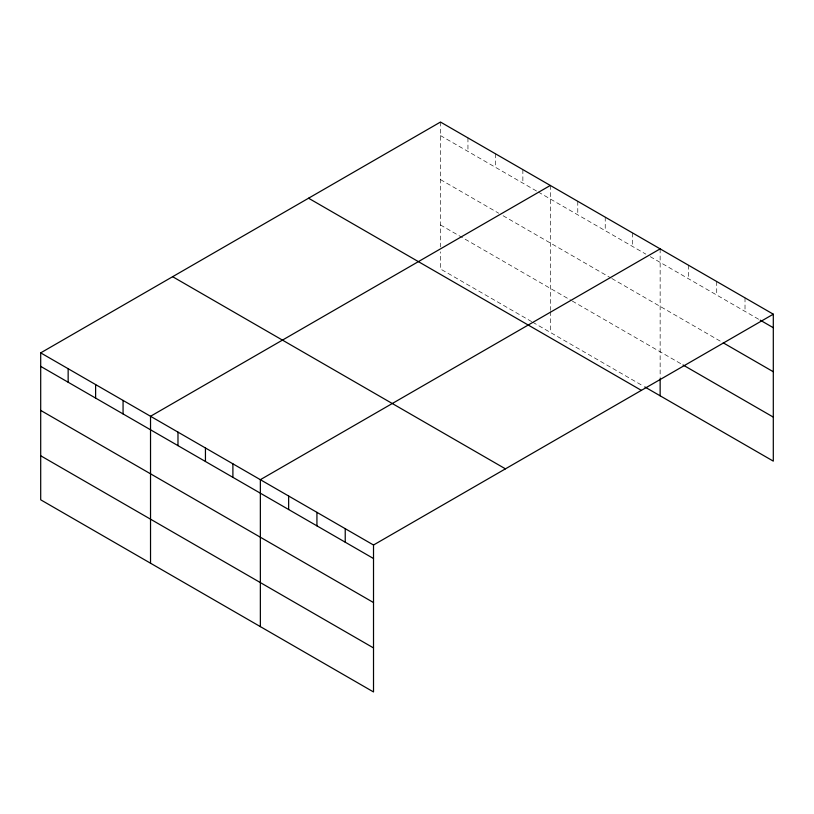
<?xml version="1.0" encoding="UTF-8"?>
<svg xmlns="http://www.w3.org/2000/svg" width="814" height="814" viewBox="0 0 814 814"><rect width="100%" height="100%" fill="white"/><g stroke="black" fill="none" stroke-linecap="round" stroke-linejoin="round"><path stroke-width="0.61" stroke-dasharray="4.07 3.05" d="M440.486 135.572L537.138 191.371M538.237 192.002L645.868 254.141M650.264 256.675L759.157 319.546M440.486 179.599L498.697 213.207M503.093 215.741L610.724 277.879M611.823 278.51L721.072 341.595M440.486 224.959L571.184 300.417M572.283 301.048L681.908 364.336M531.644 321.611L440.486 268.986L440.486 251.862M532.743 322.252L643.671 386.294M745.014 297.863L745.014 311.386M716.717 281.532L716.717 295.055M688.43 265.201L688.43 278.714M660.144 248.87L660.144 377.462M632.692 233.018L632.692 246.53M605.229 217.165L605.229 230.677M577.777 201.312L577.777 214.825M550.315 185.46L550.315 310.378M550.315 311.599L550.315 332.397M522.863 169.607L522.863 183.119M495.4 153.754L495.4 167.267M467.948 137.902L467.948 151.424M440.486 122.049L440.486 246.968"/><path stroke-width="1.22" d="M40.7 352.869L373.514 545.014L373.514 691.951L40.7 499.806L40.7 352.869L440.486 122.049L773.3 314.194L773.3 461.131L644.769 386.925M550.315 185.46L150.529 416.28L150.529 563.207M660.144 248.87L260.358 479.68L260.358 626.617M373.514 545.014L773.3 314.194M760.245 320.177L773.3 327.716M723.249 342.847L773.3 371.744M682.997 364.967L773.3 417.104M308.557 198.219L641.371 390.364M172.629 276.699L505.443 468.844M40.7 366.381L373.514 558.526M40.7 410.409L373.514 602.553M40.7 455.769L373.514 647.924M660.144 378.683L660.144 395.808M345.228 528.683L345.228 542.195M316.931 512.352L316.931 525.864M288.644 496.021L288.644 509.533M232.896 463.827L232.896 477.35M205.443 447.975L205.443 461.497M177.981 432.122L177.981 445.645M123.067 400.427L123.067 413.939M95.614 384.574L95.614 398.087M68.152 368.722L68.152 382.234"/></g></svg>
